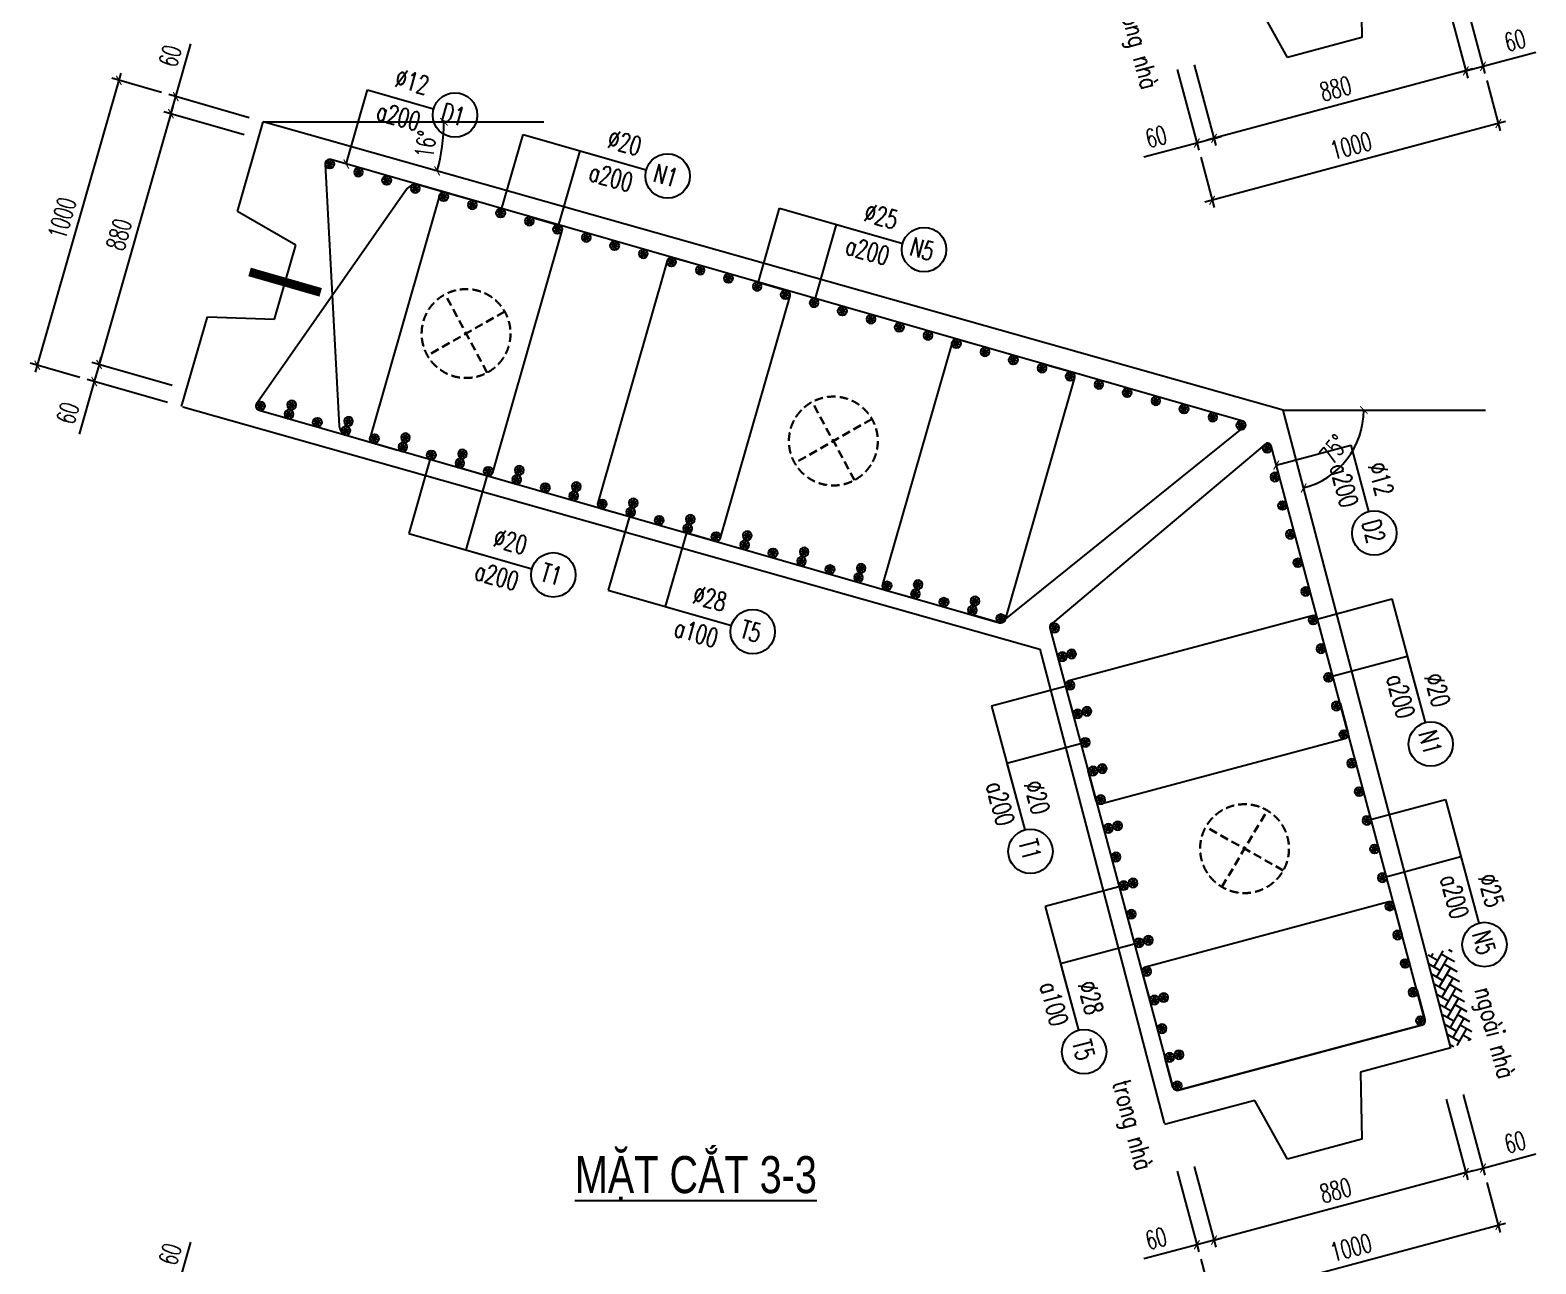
# Model space of a CAD drawing. Header units: millimetres. Extents: x -143483 to 1166745, y -1448440 to -1202244.
# Drawn here: x 711839 to 732170, y -1247561 to -1230906 of the extents above; entities that cross this region are included whole.
import ezdxf
from ezdxf.enums import TextEntityAlignment as Align

# ---------------------------------------------------------------- set-up
doc = ezdxf.new("R2010")
doc.units = ezdxf.units.MM
doc.header["$LTSCALE"] = 30
doc.header["$PDMODE"] = 3
doc.linetypes.add('DASHED', pattern=[19.05, 12.7, -6.35])
doc.layers.get('0').update_dxf_attribs({"lineweight": 9})
doc.layers.get('Defpoints').update_dxf_attribs({"lineweight": 9})
for name, color, linetype in [('ccu11-Cotthep', 9, 'Continuous'), ('ccu11-Dim', 8, 'Continuous'), ('ccu11-Hatch', 8, 'Continuous'), ('ccu11-Text', 31, 'Continuous'), ('ccu11-Thay', 7, 'Continuous'), ('ccu11-Thep', 4, 'Continuous'), ('ccu11-Thep doc', 4, 'Continuous'), ('ccu11-Thepdai', 6, 'Continuous'), ('Xref_ST_MBDV Cot vach 30.7.2022$0$Xref_ST_MBDV Cot vach 30.7.2022|Xref_ST_MBDV Cot vach 30.7.2022|Xref_ST_MBDV Cot vach 30.7.2022|Xref_ST_MBDV Cot vach 30.7.2022|ccu12-Thay', 7, 'Continuous')]:
    doc.layers.add(name, color=color, linetype=linetype)
doc.layers.add('ccu11-Khuat', color=9, linetype='DASHED', lineweight=30)
doc.layers.add('Vicom_thep doc', color=1, linetype='Continuous', lineweight=35)
doc.styles.add('ccu11-dim', font='vnsimli.shx', dxfattribs={"width": 0.65, "bigfont": 'bigfont.shx'})
doc.styles.add('ccu11-VnAvH-B', font='VHAVANB.TTF')
doc.styles.add('ccu11-vnsimli', font='vnsimli.shx', dxfattribs={"width": 0.8, "bigfont": 'vns.shx'})
doc.styles.add('ccu11-vnsimple', font='vnsimple.shx', dxfattribs={"bigfont": 'bigfont.shx'})
doc.styles.add('ccu11_simli', font='vnsimli.shx', dxfattribs={"width": 0.8})
doc.dimstyles.new('ccu11-100', dxfattribs={"dimscale": 100, "dimtxt": 2.5, "dimasz": 1, "dimexe": 1, "dimexo": 2, "dimgap": 1, "dimtad": 1, "dimdec": 0, "dimdsep": 46, "dimtxsty": 'ccu11-dim', "dimblk": 'ARCHTICK', "dimcen": -1, "dimdle": 1, "dimclrd": 256, "dimclre": 256, "dimclrt": 3, "dimadec": 0, "dimazin": 2, "dimtfac": 0.1, "dimtdec": 0, "dimtmove": 0, "dimatfit": 1, "dimldrblk": 'ARCHTICK', "dimfxl": 0, "dimtvp": 0.833333, "dimtolj": 1, "dimtzin": 12, "dimarcsym": 0})
doc.dimstyles.new('ccu11-100x4', dxfattribs={"dimscale": 100, "dimtxt": 2.5, "dimasz": 1, "dimexe": 1, "dimexo": 2, "dimgap": 1, "dimtad": 1, "dimdec": 0, "dimlfac": 0.25, "dimdsep": 46, "dimtxsty": 'ccu11-dim', "dimblk": 'ARCHTICK', "dimcen": -1, "dimdle": 1, "dimclrd": 256, "dimclre": 256, "dimclrt": 3, "dimadec": 0, "dimazin": 2, "dimtfac": 0.1, "dimtdec": 0, "dimtmove": 0, "dimatfit": 1, "dimldrblk": 'ARCHTICK', "dimfxl": 0, "dimtvp": 0.833333, "dimtolj": 1, "dimtzin": 12, "dimarcsym": 0})

# ---------------------------------------------------------------- blocks, each defined once
blk = doc.blocks.new('_ARCHTICK')
at = {"color": 0, "linetype": 'ByBlock', "const_width": 0.15}
blk.add_lwpolyline([(-0.5, -0.5), (0.5, 0.5)], dxfattribs=at)
blk = doc.blocks.new('*D3086')
at = {"layer": 'ccu11-Dim', "linetype": 'ByBlock', "lineweight": -2, "ltscale": 30, "transparency": 16777216}
for p, q in [((731190, -1230401), (731482, -1231491)), ((730958, -1230463), (731250, -1231553)), ((731456, -1231394), (732170, -1231203)), ((731224, -1231456), (731127, -1231482)), ((731224, -1231456), (731456, -1231394))]:
    blk.add_line(p, q, dxfattribs=at)
at = {"layer": 'Defpoints', "color": 0, "linetype": 'ByBlock', "ltscale": 30, "transparency": 16777216}
for p in [(731138, -1230208), (730906, -1230270), (731224, -1231456)]:
    blk.add_point(p, dxfattribs=at)
at = {"layer": 'ccu11-Dim', "linetype": 'ByBlock', "lineweight": -2, "ltscale": 30, "transparency": 16777216, "xscale": 100, "yscale": 100, "zscale": 100}
for p, rotation in [((731224, -1231456), 14.99999999563664), ((731456, -1231394), 194.9999999956366)]:
    blk.add_blockref('_ARCHTICK', p, dxfattribs=dict(at, rotation=rotation))
at = {"layer": 'ccu11-Dim', "color": 3, "linetype": 'ByBlock', "ltscale": 30, "transparency": 16777216, "insert": (731888, -1231045), "char_height": 250, "attachment_point": 5, "rotation": 15, "style": 'ccu11-dim'}
blk.add_mtext('\\A1;60', dxfattribs=at)
blk = doc.blocks.new('*D3087')
at = {"layer": 'ccu11-Dim', "linetype": 'ByBlock', "lineweight": -2, "ltscale": 30, "transparency": 16777216}
for p, q in [((730958, -1230463), (731250, -1231553)), ((727558, -1231374), (727850, -1232464)), ((731320, -1231430), (727727, -1232393))]:
    blk.add_line(p, q, dxfattribs=at)
at = {"layer": 'Defpoints', "color": 0, "linetype": 'ByBlock', "ltscale": 30, "transparency": 16777216}
for p in [(730906, -1230270), (727506, -1231181), (727824, -1232367)]:
    blk.add_point(p, dxfattribs=at)
at = {"layer": 'ccu11-Dim', "linetype": 'ByBlock', "lineweight": -2, "ltscale": 30, "transparency": 16777216, "xscale": 100, "yscale": 100, "zscale": 100}
for p, rotation in [((731224, -1231456), 14.99999999563664), ((727824, -1232367), 194.9999999956366)]:
    blk.add_blockref('_ARCHTICK', p, dxfattribs=dict(at, rotation=rotation))
at = {"layer": 'ccu11-Dim', "color": 3, "linetype": 'ByBlock', "ltscale": 30, "transparency": 16777216, "insert": (729466, -1231695), "char_height": 250, "attachment_point": 5, "rotation": 15, "style": 'ccu11-dim'}
blk.add_mtext('\\A1;880', dxfattribs=at)
blk = doc.blocks.new('*D3088')
at = {"layer": 'ccu11-Dim', "linetype": 'ByBlock', "lineweight": -2, "ltscale": 30, "transparency": 16777216}
for p, q in [((727326, -1231436), (727618, -1232526)), ((727558, -1231374), (727850, -1232464)), ((727592, -1232430), (726878, -1232621)), ((727824, -1232367), (727592, -1232430)), ((727824, -1232367), (727920, -1232342))]:
    blk.add_line(p, q, dxfattribs=at)
at = {"layer": 'Defpoints', "color": 0, "linetype": 'ByBlock', "ltscale": 30, "transparency": 16777216}
for p in [(727274, -1231243), (727506, -1231181), (727824, -1232367)]:
    blk.add_point(p, dxfattribs=at)
at = {"layer": 'ccu11-Dim', "linetype": 'ByBlock', "lineweight": -2, "ltscale": 30, "transparency": 16777216, "xscale": 100, "yscale": 100, "zscale": 100}
for p, rotation in [((727592, -1232430), 14.99999999563664), ((727824, -1232367), 194.9999999956366)]:
    blk.add_blockref('_ARCHTICK', p, dxfattribs=dict(at, rotation=rotation))
at = {"layer": 'ccu11-Dim', "color": 3, "linetype": 'ByBlock', "ltscale": 30, "transparency": 16777216, "insert": (727043, -1232344), "char_height": 250, "attachment_point": 5, "rotation": 15, "style": 'ccu11-dim'}
blk.add_mtext('\\A1;60', dxfattribs=at)
blk = doc.blocks.new('*D3045')
at = {"layer": 'ccu11-Dim', "linetype": 'ByBlock', "lineweight": -2, "ltscale": 30, "transparency": 16777216}
for p, q in [((731507, -1231587), (731689, -1232264)), ((731759, -1232141), (727702, -1233228)), ((727644, -1232623), (727825, -1233299))]:
    blk.add_line(p, q, dxfattribs=at)
at = {"layer": 'Defpoints', "color": 0, "linetype": 'ByBlock', "ltscale": 30, "transparency": 16777216}
for p in [(731456, -1231394), (727592, -1232430), (727799, -1233202)]:
    blk.add_point(p, dxfattribs=at)
at = {"layer": 'ccu11-Dim', "linetype": 'ByBlock', "lineweight": -2, "ltscale": 30, "transparency": 16777216, "xscale": 100, "yscale": 100, "zscale": 100}
for p, rotation in [((731663, -1232167), 14.99999999563664), ((727799, -1233202), 194.9999999956366)]:
    blk.add_blockref('_ARCHTICK', p, dxfattribs=dict(at, rotation=rotation))
at = {"layer": 'ccu11-Dim', "color": 3, "linetype": 'ByBlock', "ltscale": 30, "transparency": 16777216, "insert": (729673, -1232467), "char_height": 250, "attachment_point": 5, "rotation": 15, "style": 'ccu11-dim'}
blk.add_mtext('\\A1;1000', dxfattribs=at)
blk = doc.blocks.new('*D3046')
at = {"layer": 'ccu11-Dim', "lineweight": -2, "transparency": 16777216}
blk.add_arc((714987, -1232143), 2439, 344.2212, 360, dxfattribs=at)
at = {"layer": 'Defpoints', "color": 0, "transparency": 16777216}
for p in [(714987, -1232143), (714987, -1232143), (718773, -1232143), (717385, -1232588), (728758, -1236034)]:
    blk.add_point(p, dxfattribs=at)
at = {"layer": 'ccu11-Dim', "lineweight": -2, "transparency": 16777216, "xscale": 100, "yscale": 100, "zscale": 100}
for p, rotation in [((717426, -1232143), 89.99999999999912), ((717334, -1232806), 254.2212265879958)]:
    blk.add_blockref('_ARCHTICK', p, dxfattribs=dict(at, rotation=rotation))
at = {"layer": 'ccu11-Dim', "color": 3, "transparency": 16777216, "insert": (717180, -1232447), "char_height": 250, "attachment_point": 5, "rotation": 82.1106, "style": 'ccu11-dim'}
blk.add_mtext('\\A1;16\\M+1818B', dxfattribs=at)
blk = doc.blocks.new('*D3047')
at = {"layer": 'ccu11-Dim', "lineweight": -2, "transparency": 16777216}
blk.add_arc((728758, -1236034), 1088, 284.7218, 360, dxfattribs=at)
at = {"layer": 'Defpoints', "color": 0, "transparency": 16777216}
for p in [(728758, -1236034), (728758, -1236034), (731488, -1236034), (729455, -1236870), (731021, -1244645)]:
    blk.add_point(p, dxfattribs=at)
at = {"layer": 'ccu11-Dim', "lineweight": -2, "transparency": 16777216, "xscale": 100, "yscale": 100, "zscale": 100}
for p, rotation in [((729847, -1236034), 89.9999999999996), ((729035, -1237086), 194.7218464302527)]:
    blk.add_blockref('_ARCHTICK', p, dxfattribs=dict(at, rotation=rotation))
at = {"layer": 'ccu11-Dim', "color": 3, "transparency": 16777216, "insert": (729442, -1236561), "char_height": 250, "attachment_point": 5, "rotation": 52.3609, "style": 'ccu11-dim'}
blk.add_mtext('\\A1;75\\M+1818B', dxfattribs=at)
blk = doc.blocks.new('*D3048')
at = {"layer": 'ccu11-Dim', "linetype": 'ByBlock', "lineweight": -2, "ltscale": 30, "transparency": 16777216}
for p, q in [((713806, -1231804), (714010, -1231093)), ((714795, -1232088), (713710, -1231777)), ((713740, -1232035), (713806, -1231804)), ((714729, -1232318), (713644, -1232007)), ((713740, -1232035), (713713, -1232131))]:
    blk.add_line(p, q, dxfattribs=at)
at = {"layer": 'Defpoints', "color": 0, "linetype": 'ByBlock', "ltscale": 30, "transparency": 16777216}
for p in [(713740, -1232035), (714987, -1232143), (714921, -1232373)]:
    blk.add_point(p, dxfattribs=at)
at = {"layer": 'ccu11-Dim', "linetype": 'ByBlock', "lineweight": -2, "ltscale": 30, "transparency": 16777216, "xscale": 100, "yscale": 100, "zscale": 100}
for p, rotation in [((713806, -1231804), 254.0000000005541), ((713740, -1232035), 74.0000000005541)]:
    blk.add_blockref('_ARCHTICK', p, dxfattribs=dict(at, rotation=rotation))
at = {"layer": 'ccu11-Dim', "color": 3, "linetype": 'ByBlock', "ltscale": 30, "transparency": 16777216, "insert": (713730, -1231254), "char_height": 250, "attachment_point": 5, "rotation": 74, "style": 'ccu11-dim'}
blk.add_mtext('\\A1;60', dxfattribs=at)
blk = doc.blocks.new('*D3049')
at = {"layer": 'ccu11-Dim', "linetype": 'ByBlock', "lineweight": -2, "ltscale": 30, "transparency": 16777216}
for p, q in [((713768, -1231939), (712742, -1235515)), ((714729, -1232318), (713644, -1232007)), ((713759, -1235702), (712674, -1235391))]:
    blk.add_line(p, q, dxfattribs=at)
at = {"layer": 'Defpoints', "color": 0, "linetype": 'ByBlock', "ltscale": 30, "transparency": 16777216}
for p in [(714921, -1232373), (712770, -1235419), (713951, -1235757)]:
    blk.add_point(p, dxfattribs=at)
at = {"layer": 'ccu11-Dim', "linetype": 'ByBlock', "lineweight": -2, "ltscale": 30, "transparency": 16777216, "xscale": 100, "yscale": 100, "zscale": 100}
for p, rotation in [((713740, -1232035), 74.0000000005541), ((712770, -1235419), 254.0000000005541)]:
    blk.add_blockref('_ARCHTICK', p, dxfattribs=dict(at, rotation=rotation))
at = {"layer": 'ccu11-Dim', "color": 3, "linetype": 'ByBlock', "ltscale": 30, "transparency": 16777216, "insert": (713039, -1233665), "char_height": 250, "attachment_point": 5, "rotation": 74, "style": 'ccu11-dim'}
blk.add_mtext('\\A1;880', dxfattribs=at)
blk = doc.blocks.new('*D3050')
at = {"layer": 'ccu11-Dim', "linetype": 'ByBlock', "lineweight": -2, "ltscale": 30, "transparency": 16777216}
for p, q in [((712770, -1235419), (712798, -1235322)), ((713759, -1235702), (712674, -1235391)), ((712770, -1235419), (712704, -1235649)), ((712704, -1235649), (712500, -1236360)), ((713692, -1235933), (712608, -1235622))]:
    blk.add_line(p, q, dxfattribs=at)
at = {"layer": 'Defpoints', "color": 0, "linetype": 'ByBlock', "ltscale": 30, "transparency": 16777216}
for p in [(712770, -1235419), (713951, -1235757), (713885, -1235988)]:
    blk.add_point(p, dxfattribs=at)
at = {"layer": 'ccu11-Dim', "linetype": 'ByBlock', "lineweight": -2, "ltscale": 30, "transparency": 16777216, "xscale": 100, "yscale": 100, "zscale": 100}
for p, rotation in [((712770, -1235419), 254.0000000005541), ((712704, -1235649), 74.0000000005541)]:
    blk.add_blockref('_ARCHTICK', p, dxfattribs=dict(at, rotation=rotation))
at = {"layer": 'ccu11-Dim', "color": 3, "linetype": 'ByBlock', "ltscale": 30, "transparency": 16777216, "insert": (712348, -1236076), "char_height": 250, "attachment_point": 5, "rotation": 74, "style": 'ccu11-dim'}
blk.add_mtext('\\A1;60', dxfattribs=at)
blk = doc.blocks.new('*D3051')
at = {"layer": 'ccu11-Dim', "linetype": 'ByBlock', "lineweight": -2, "ltscale": 30, "transparency": 16777216}
for p, q in [((713065, -1231488), (711907, -1235525)), ((713614, -1231749), (712941, -1231556)), ((712512, -1235594), (711839, -1235401))]:
    blk.add_line(p, q, dxfattribs=at)
at = {"layer": 'Defpoints', "color": 0, "linetype": 'ByBlock', "ltscale": 30, "transparency": 16777216}
for p in [(713806, -1231804), (711935, -1235429), (712704, -1235649)]:
    blk.add_point(p, dxfattribs=at)
at = {"layer": 'ccu11-Dim', "linetype": 'ByBlock', "lineweight": -2, "ltscale": 30, "transparency": 16777216, "xscale": 100, "yscale": 100, "zscale": 100}
for p, rotation in [((713037, -1231584), 74.0000000005541), ((711935, -1235429), 254.0000000005541)]:
    blk.add_blockref('_ARCHTICK', p, dxfattribs=dict(at, rotation=rotation))
at = {"layer": 'ccu11-Dim', "color": 3, "linetype": 'ByBlock', "ltscale": 30, "transparency": 16777216, "insert": (712270, -1233444), "char_height": 250, "attachment_point": 5, "rotation": 74, "style": 'ccu11-dim'}
blk.add_mtext('\\A1;1000', dxfattribs=at)
blk = doc.blocks.new('*D3052')
at = {"layer": 'ccu11-Dim', "linetype": 'ByBlock', "lineweight": -2, "ltscale": 30, "transparency": 16777216}
for p, q in [((731190, -1245274), (731482, -1246364)), ((730958, -1245336), (731250, -1246426)), ((731456, -1246267), (732170, -1246076)), ((731224, -1246329), (731456, -1246267)), ((731224, -1246329), (731127, -1246355))]:
    blk.add_line(p, q, dxfattribs=at)
at = {"layer": 'Defpoints', "color": 0, "linetype": 'ByBlock', "ltscale": 30, "transparency": 16777216}
for p in [(731138, -1245081), (730906, -1245143), (731224, -1246329)]:
    blk.add_point(p, dxfattribs=at)
at = {"layer": 'ccu11-Dim', "linetype": 'ByBlock', "lineweight": -2, "ltscale": 30, "transparency": 16777216, "xscale": 100, "yscale": 100, "zscale": 100}
for p, rotation in [((731224, -1246329), 14.99999999563664), ((731456, -1246267), 194.9999999956366)]:
    blk.add_blockref('_ARCHTICK', p, dxfattribs=dict(at, rotation=rotation))
at = {"layer": 'ccu11-Dim', "color": 3, "linetype": 'ByBlock', "ltscale": 30, "transparency": 16777216, "insert": (731888, -1245918), "char_height": 250, "attachment_point": 5, "rotation": 15, "style": 'ccu11-dim'}
blk.add_mtext('\\A1;60', dxfattribs=at)
blk = doc.blocks.new('*D3053')
at = {"layer": 'ccu11-Dim', "linetype": 'ByBlock', "lineweight": -2, "ltscale": 30, "transparency": 16777216}
for p, q in [((730958, -1245336), (731250, -1246426)), ((727558, -1246247), (727850, -1247337)), ((731320, -1246304), (727727, -1247266))]:
    blk.add_line(p, q, dxfattribs=at)
at = {"layer": 'Defpoints', "color": 0, "linetype": 'ByBlock', "ltscale": 30, "transparency": 16777216}
for p in [(730906, -1245143), (727506, -1246054), (727824, -1247240)]:
    blk.add_point(p, dxfattribs=at)
at = {"layer": 'ccu11-Dim', "linetype": 'ByBlock', "lineweight": -2, "ltscale": 30, "transparency": 16777216, "xscale": 100, "yscale": 100, "zscale": 100}
for p, rotation in [((731224, -1246329), 14.99999999563664), ((727824, -1247240), 194.9999999956366)]:
    blk.add_blockref('_ARCHTICK', p, dxfattribs=dict(at, rotation=rotation))
at = {"layer": 'ccu11-Dim', "color": 3, "linetype": 'ByBlock', "ltscale": 30, "transparency": 16777216, "insert": (729466, -1246568), "char_height": 250, "attachment_point": 5, "rotation": 15, "style": 'ccu11-dim'}
blk.add_mtext('\\A1;880', dxfattribs=at)
blk = doc.blocks.new('*D3054')
at = {"layer": 'ccu11-Dim', "linetype": 'ByBlock', "lineweight": -2, "ltscale": 30, "transparency": 16777216}
for p, q in [((727558, -1246247), (727850, -1247337)), ((727326, -1246309), (727618, -1247399)), ((727592, -1247303), (726878, -1247494)), ((727824, -1247240), (727592, -1247303)), ((727824, -1247240), (727920, -1247215))]:
    blk.add_line(p, q, dxfattribs=at)
at = {"layer": 'Defpoints', "color": 0, "linetype": 'ByBlock', "ltscale": 30, "transparency": 16777216}
for p in [(727506, -1246054), (727274, -1246116), (727824, -1247240)]:
    blk.add_point(p, dxfattribs=at)
at = {"layer": 'ccu11-Dim', "linetype": 'ByBlock', "lineweight": -2, "ltscale": 30, "transparency": 16777216, "xscale": 100, "yscale": 100, "zscale": 100}
for p, rotation in [((727592, -1247303), 14.99999999563664), ((727824, -1247240), 194.9999999956366)]:
    blk.add_blockref('_ARCHTICK', p, dxfattribs=dict(at, rotation=rotation))
at = {"layer": 'ccu11-Dim', "color": 3, "linetype": 'ByBlock', "ltscale": 30, "transparency": 16777216, "insert": (727043, -1247217), "char_height": 250, "attachment_point": 5, "rotation": 15, "style": 'ccu11-dim'}
blk.add_mtext('\\A1;60', dxfattribs=at)
blk = doc.blocks.new('*D3055')
at = {"layer": 'ccu11-Dim', "linetype": 'ByBlock', "lineweight": -2, "ltscale": 30, "transparency": 16777216}
for p, q in [((731507, -1246460), (731689, -1247137)), ((731759, -1247014), (727702, -1248101)), ((727644, -1247496), (727825, -1248172))]:
    blk.add_line(p, q, dxfattribs=at)
at = {"layer": 'Defpoints', "color": 0, "linetype": 'ByBlock', "ltscale": 30, "transparency": 16777216}
for p in [(731456, -1246267), (727592, -1247303), (727799, -1248075)]:
    blk.add_point(p, dxfattribs=at)
at = {"layer": 'ccu11-Dim', "linetype": 'ByBlock', "lineweight": -2, "ltscale": 30, "transparency": 16777216, "xscale": 100, "yscale": 100, "zscale": 100}
for p, rotation in [((731663, -1247040), 14.99999999563664), ((727799, -1248075), 194.9999999956366)]:
    blk.add_blockref('_ARCHTICK', p, dxfattribs=dict(at, rotation=rotation))
at = {"layer": 'ccu11-Dim', "color": 3, "linetype": 'ByBlock', "ltscale": 30, "transparency": 16777216, "insert": (729673, -1247340), "char_height": 250, "attachment_point": 5, "rotation": 15, "style": 'ccu11-dim'}
blk.add_mtext('\\A1;1000', dxfattribs=at)
blk = doc.blocks.new('MCT')
at = {"ltscale": 0.005}
for p, q in [((-0.49, 0), (0.49, 0)), ((0.35, -0.35), (-0.35, 0.35)), ((-0.35, -0.35), (0.35, 0.35)), ((0, -0.49), (0, 0.49))]:
    blk.add_line(p, q, dxfattribs=at)
blk.add_circle((0, 0), 0.492, dxfattribs=at)
blk = doc.blocks.new('*U1539')
at = {"layer": 'ccu11-Thep doc', "xscale": -121.9200000001001, "yscale": 121.9200000001001, "zscale": 121.92, "rotation": 270}
blk.add_blockref('MCT', (0, 0), dxfattribs=at)
blk = doc.blocks.new('*U1540')
at = {"layer": 'ccu11-Thep doc', "color": 0, "linetype": 'ByBlock', "lineweight": -2, "transparency": 16777216}
for p in [(0, 0), (800, 0), (1600, 0), (2400, 0), (3200, 0), (4000, 0), (4800, 0), (5600, 0), (6400, 0), (7200, 0), (8000, 0), (8800, 0), (9600, 0), (10400, 0), (11200, 0), (12000, 0), (12800, 0)]:
    blk.add_blockref('*U1539', p, dxfattribs=at)
blk = doc.blocks.new('SHD')
at = {"layer": 'ccu11-Cotthep'}
blk.add_circle((300, 0), 300, dxfattribs=at)
at = {"layer": 'ccu11-Cotthep', "color": 31, "style": 'ccu11_simli', "width": 0.8}
blk.add_attdef('DK', text='', height=250, dxfattribs=at).set_placement((-101, 65), align=Align.BOTTOM_RIGHT)
blk.add_attdef('KH', text='', height=250, dxfattribs=at).set_placement((300, 0), align=Align.MIDDLE)
blk.add_attdef('KC', text='', height=250, dxfattribs=at).set_placement((-101, -142), align=Align.TOP_RIGHT)
blk = doc.blocks.new('*U1541')
at = {"layer": 'ccu11-Thep doc', "xscale": -121.9200000001001, "yscale": 121.9200000001001, "zscale": 121.92, "rotation": 270}
blk.add_blockref('MCT', (0, 0), dxfattribs=at)
blk = doc.blocks.new('*U1548')
at = {"layer": 'ccu11-Thep doc', "color": 0, "linetype": 'ByBlock', "lineweight": -2, "transparency": 16777216}
for p in [(0, 0), (800, 0), (1600, 0), (2400, 0), (3200, 0), (4000, 0), (4800, 0), (5600, 0), (6400, 0), (7200, 0), (8000, 0), (8800, 0), (9600, 0), (10400, 0)]:
    blk.add_blockref('*U1541', p, dxfattribs=at)
blk = doc.blocks.new('*U1551')
at = {"layer": 'ccu11-Thep doc', "xscale": -121.9200000001001, "yscale": 121.9200000001001, "zscale": 121.92, "rotation": 270}
blk.add_blockref('MCT', (0, 0), dxfattribs=at)
blk = doc.blocks.new('*U1552')
at = {"layer": 'ccu11-Thep doc', "color": 0, "linetype": 'ByBlock', "lineweight": -2, "transparency": 16777216}
for p in [(0, 0), (800, 0), (1600, 0), (2400, 0), (3200, 0), (4000, 0), (4800, 0), (5600, 0), (6400, 0), (7200, 0), (8000, 0)]:
    blk.add_blockref('*U1551', p, dxfattribs=at)
blk = doc.blocks.new('*U1549')
at = {"layer": 'ccu11-Thep doc', "xscale": -121.9200000001001, "yscale": 121.9200000001001, "zscale": 121.92, "rotation": 270}
blk.add_blockref('MCT', (0, 0), dxfattribs=at)
blk = doc.blocks.new('*U1550')
at = {"layer": 'ccu11-Thep doc', "color": 0, "linetype": 'ByBlock', "lineweight": -2, "transparency": 16777216}
for p in [(0, 0), (800, 0), (1600, 0), (2400, 0), (3200, 0), (4000, 0), (4800, 0), (5600, 0), (6400, 0)]:
    blk.add_blockref('*U1549', p, dxfattribs=at)
blk = doc.blocks.new('ccu11_block_thep')
at = {"layer": 'ccu11-Thep', "color": 3}
for p, q in [((-0.4, 0), (0.4, 0)), ((-0.28, 0.28), (0.28, -0.28)), ((0.28, 0.28), (-0.28, -0.28)), ((0, 0.4), (0, -0.4))]:
    blk.add_line(p, q, dxfattribs=at)
at = {"layer": 'ccu11-Thep', "color": 1, "const_width": 0.0667}
blk.add_lwpolyline([(-0.4, 0, 1), (0.4, 0, 1), (-0.4, 0, 1)], format="xyb", dxfattribs=at)
at = {"layer": 'ccu11-Thep', "color": 1}
blk.add_circle((0, 0), 0.4, dxfattribs=at)
blk = doc.blocks.new('*U1542')
at = {"layer": 'Vicom_thep doc', "xscale": -150, "yscale": 150, "zscale": 150, "rotation": 180}
blk.add_blockref('ccu11_block_thep', (0, 0), dxfattribs=at)
blk = doc.blocks.new('*U1543')
at = {"layer": 'ccu11-Thep doc', "color": 0, "linetype": 'ByBlock', "lineweight": -2, "transparency": 16777216}
for p in [(0, 0), (800, 0), (1600, 0), (2400, 0), (3200, 0), (4000, 0), (4800, 0), (5600, 0), (6400, 0), (7200, 0), (8000, 0), (8800, 0), (9600, 0), (10400, 0), (11200, 0), (12000, 0)]:
    blk.add_blockref('*U1542', p, dxfattribs=at)
blk = doc.blocks.new('*U1544')
at = {"layer": 'Vicom_thep doc', "xscale": -150, "yscale": 150, "zscale": 150, "rotation": 180}
blk.add_blockref('ccu11_block_thep', (0, 0), dxfattribs=at)
blk = doc.blocks.new('*U1545')
at = {"layer": 'ccu11-Thep doc', "color": 0, "linetype": 'ByBlock', "lineweight": -2, "transparency": 16777216}
for p in [(0, 0), (800, 0), (1600, 0), (2400, 0), (3200, 0), (4000, 0), (4800, 0), (5600, 0), (6400, 0), (7200, 0), (8000, 0), (8800, 0), (9600, 0)]:
    blk.add_blockref('*U1544', p, dxfattribs=at)
blk = doc.blocks.new('*U1546')
at = {"layer": 'Vicom_thep doc', "xscale": -150, "yscale": 150, "zscale": 150, "rotation": 180}
blk.add_blockref('ccu11_block_thep', (0, 0), dxfattribs=at)
blk = doc.blocks.new('*U1547')
at = {"layer": 'ccu11-Thep doc', "color": 0, "linetype": 'ByBlock', "lineweight": -2, "transparency": 16777216}
for p in [(0, 0), (800, 0), (1600, 0), (2400, 0), (3200, 0), (4000, 0), (4800, 0), (5600, 0), (6400, 0), (7200, 0), (8000, 0), (8800, 0), (9600, 0)]:
    blk.add_blockref('*U1546', p, dxfattribs=at)
blk = doc.blocks.new('*U1301')
at = {"layer": 'Vicom_thep doc', "xscale": -150, "yscale": 150, "zscale": 150, "rotation": 180}
blk.add_blockref('ccu11_block_thep', (0, 0), dxfattribs=at)
blk = doc.blocks.new('*U1302')
at = {"layer": 'ccu11-Thep doc', "color": 0, "linetype": 'ByBlock', "lineweight": -2, "transparency": 16777216}
for p in [(0, 0), (800, 0), (1600, 0), (2400, 0), (3200, 0), (4000, 0), (4800, 0), (5600, 0), (6400, 0), (7200, 0)]:
    blk.add_blockref('*U1301', p, dxfattribs=at)
blk = doc.blocks.new('*U1303')
at = {"layer": 'Vicom_thep doc', "xscale": -150, "yscale": 150, "zscale": 150, "rotation": 180}
blk.add_blockref('ccu11_block_thep', (0, 0), dxfattribs=at)
blk = doc.blocks.new('*U1304')
at = {"layer": 'ccu11-Thep doc', "color": 0, "linetype": 'ByBlock', "lineweight": -2, "transparency": 16777216}
for p in [(0, 0), (800, 0), (1600, 0), (2400, 0), (3200, 0), (4000, 0), (4800, 0), (5600, 0)]:
    blk.add_blockref('*U1303', p, dxfattribs=at)
blk = doc.blocks.new('*U1305')
at = {"layer": 'Vicom_thep doc', "xscale": -150, "yscale": 150, "zscale": 150, "rotation": 180}
blk.add_blockref('ccu11_block_thep', (0, 0), dxfattribs=at)
blk = doc.blocks.new('*U1306')
at = {"layer": 'ccu11-Thep doc', "color": 0, "linetype": 'ByBlock', "lineweight": -2, "transparency": 16777216}
for p in [(0, 0), (800, 0), (1600, 0), (2400, 0), (3200, 0), (4000, 0), (4800, 0), (5600, 0)]:
    blk.add_blockref('*U1305', p, dxfattribs=at)
blk = doc.blocks.new('*D3037')
at = {"layer": 'ccu11-Dim', "linetype": 'ByBlock', "lineweight": -2, "ltscale": 30, "transparency": 16777216}
for p, q in [((713806, -1247979), (714010, -1247268)), ((714795, -1248263), (713710, -1247952)), ((713740, -1248210), (713806, -1247979)), ((714729, -1248493), (713644, -1248182)), ((713740, -1248210), (713713, -1248306))]:
    blk.add_line(p, q, dxfattribs=at)
at = {"layer": 'Defpoints', "color": 0, "linetype": 'ByBlock', "ltscale": 30, "transparency": 16777216}
for p in [(713740, -1248210), (714987, -1248318), (714921, -1248548)]:
    blk.add_point(p, dxfattribs=at)
at = {"layer": 'ccu11-Dim', "linetype": 'ByBlock', "lineweight": -2, "ltscale": 30, "transparency": 16777216, "xscale": 100, "yscale": 100, "zscale": 100}
for p, rotation in [((713806, -1247979), 254.0000000005541), ((713740, -1248210), 74.0000000005541)]:
    blk.add_blockref('_ARCHTICK', p, dxfattribs=dict(at, rotation=rotation))
at = {"layer": 'ccu11-Dim', "color": 3, "linetype": 'ByBlock', "ltscale": 30, "transparency": 16777216, "insert": (713730, -1247429), "char_height": 250, "attachment_point": 5, "rotation": 74, "style": 'ccu11-dim'}
blk.add_mtext('\\A1;60', dxfattribs=at)

msp = doc.modelspace()

# ---------------------------------------------------------------- hatches: boundary and pattern name
at = {"layer": 'ccu11-Hatch', "ltscale": 10}
h = msp.add_hatch(dxfattribs=at)
h.set_pattern_fill('AR-HBONE', color=256, scale=25, angle=195, style=0)
h.set_pattern_definition([(330, (1602382.34, 2367089.89), (36.6025404, -136.6025404), [300, -100]), (240, (1602468.94, 2367039.89), (36.6025404, -136.6025404), [300, -100])])
h.paths.add_polyline_path([(731027.16, -1243305.15), (730686.45, -1243396.45), (731020.94, -1244644.77), (731329.86, -1244517.62)])

# ---------------------------------------------------------------- linework, layer by layer
at = {"layer": 'ccu11-Dim'}
for points in [[(714987.25, -1232142.78), (718773.22, -1232142.78)], [(728758.47, -1236034.13), (731488.1, -1236034.13)]]:
    msp.add_lwpolyline(points, dxfattribs=at)
at = {"layer": 'ccu11-Khuat', "ltscale": 0.3}
for p, q in [((718009.78, -1235530.11), (717440.71, -1234473.62)), ((718246.47, -1234704.67), (717204.02, -1235299.06)), ((722968.71, -1236981.26), (722399.64, -1235924.78)), ((723205.4, -1236155.82), (722162.95, -1236750.21)), ((727930.17, -1242471.57), (728542.66, -1241439.65)), ((728759.61, -1242249.32), (727713.22, -1241661.9))]:
    msp.add_line(p, q, dxfattribs=at)
for centre in [(717725.25, -1235001.86), (722684.17, -1236453.02), (728236.41, -1241955.61)]:
    msp.add_circle(centre, 600, dxfattribs=at)
at = {"layer": 'ccu11-Thay'}
for p, q in [((729803.87, -1230097.83), (729819.06, -1231004.55)), ((728814.5, -1231273.73), (728374.3, -1230480.88)), ((729819.06, -1231004.55), (728814.5, -1231273.73)), ((714639.95, -1233353.97), (714987.25, -1232142.78)), ((715425, -1233807.94), (714639.95, -1233353.97)), ((715138.33, -1234807.65), (715425, -1233807.94)), ((713884.71, -1235987.82), (714232.01, -1234776.63)), ((714232.01, -1234776.63), (715138.33, -1234807.65)), ((731020.94, -1244644.77), (729803.87, -1244970.88)), ((729803.87, -1244970.88), (729819.06, -1245877.61)), ((728374.3, -1245353.93), (727157.23, -1245680.04)), ((728814.5, -1246146.78), (728374.3, -1245353.93)), ((729819.06, -1245877.61), (728814.5, -1246146.78))]:
    msp.add_line(p, q, dxfattribs=at)
at = {"layer": 'ccu11-Thep', "const_width": 120}
msp.add_lwpolyline([(715762.52, -1234445.68), (714801.26, -1234170.04)], dxfattribs=at)
at = {"layer": 'ccu11-Thepdai'}
for points in [[(717755.09, -1233186.11), (717062.54, -1232987.52, 0.23620228), (716929.53, -1233045.87), (714897.87, -1235944.93, 0.5204497), (714929.88, -1236037.85), (724928.47, -1238904.9, 0.41421356), (724990.31, -1238870.62), (728249.63, -1236247.39, 0.41421356), (728215.35, -1236185.54), (715900.13, -1232654.21, 0.5204497), (715823.73, -1232716.05), (716010.42, -1236251.2, 0.23620228), (716092.29, -1236371.17), (716784.85, -1236569.75)], [(717843.34, -1233211.42), (717439.61, -1233095.65, 0.41421356), (717365.39, -1233136.79), (716428.23, -1236405.08, 0.41421356), (716469.36, -1236479.29), (716873.09, -1236595.06)], [(718573.9, -1233420.9), (718977.63, -1233536.67, -0.41421356), (719018.76, -1233610.88), (718081.6, -1236879.17, -0.41421356), (718007.38, -1236920.31), (717603.65, -1236804.54)], [(720919.37, -1234093.46), (720515.64, -1233977.69, 0.41421356), (720441.43, -1234018.83), (719504.26, -1237287.11, 0.41421356), (719545.4, -1237361.33), (719949.13, -1237477.1)], [(721649.93, -1234302.94), (722053.66, -1234418.71, -0.41421356), (722094.8, -1234492.92), (721157.63, -1237761.21, -0.41421356), (721083.42, -1237802.35), (720679.69, -1237686.58)], [(724764.42, -1235196), (724360.69, -1235080.24, 0.41421356), (724286.48, -1235121.37), (723349.31, -1238389.66, 0.41421356), (723390.45, -1238463.88), (723794.18, -1238579.65)], [(725495.01, -1235405.23), (725898.82, -1235520.72, -0.41421356), (725940.01, -1235594.9), (725005.09, -1238863.84, -0.41421356), (724930.91, -1238905.02), (724527.1, -1238789.53)], [(725608.99, -1238974.63), (727270, -1245173.6, 0.41421356), (727343.48, -1245216.03), (730637.29, -1244333.45, 0.41421356), (730672.64, -1244272.22), (728594.94, -1236518.1, 0.41421356), (728533.7, -1236482.75), (725644.34, -1238913.39, 0.41421356), (725608.99, -1238974.63)], [(729329.37, -1239259.06), (729220.67, -1238853.37, 0.41421356), (729147.18, -1238810.94), (725863.04, -1239690.93, 0.41421356), (725820.61, -1239764.41), (725929.31, -1240170.1)], [(729526.08, -1239993.16), (729634.78, -1240398.85, -0.41421356), (729592.35, -1240472.34), (726308.21, -1241352.32, -0.41421356), (726234.72, -1241309.9), (726126.02, -1240904.21)], [(730364.65, -1243122.76), (730255.95, -1242717.07, 0.41421356), (730182.46, -1242674.65), (726898.31, -1243554.63, 0.41421356), (726855.89, -1243628.12), (726964.59, -1244033.81)], [(730561.35, -1243856.87), (730670.06, -1244262.56, -0.41421356), (730627.63, -1244336.04), (727343.48, -1245216.03, -0.41421356), (727270, -1245173.6), (727161.29, -1244767.91)]]:
    msp.add_lwpolyline(points, format="xyb", dxfattribs=at)
at = {"layer": 'Xref_ST_MBDV Cot vach 30.7.2022$0$Xref_ST_MBDV Cot vach 30.7.2022|Xref_ST_MBDV Cot vach 30.7.2022|Xref_ST_MBDV Cot vach 30.7.2022|Xref_ST_MBDV Cot vach 30.7.2022|ccu12-Thay', "ltscale": 10}
for p, q in [((728758.47, -1236034.13), (714987.25, -1232142.78)), ((713899.56, -1235992.05), (725470.76, -1239261.74)), ((731020.94, -1244644.77), (728758.47, -1236034.13)), ((725470.76, -1239261.74), (727152.25, -1245661.27))]:
    msp.add_line(p, q, dxfattribs=at)

# ---------------------------------------------------------------- block references
at = {"layer": 'ccu11-Cotthep'}
ref = msp.add_blockref('SHD', (717287.26, -1231969.68), dxfattribs=dict(at, rotation=344))
ref.add_attrib('KH', 'D1', dxfattribs={"color": 31, "height": 250, "rotation": 344, "style": 'ccu11-vnsimple', "width": 0.7}).set_placement((717551.61, -1232045.48), align=Align.MIDDLE_CENTER)
ref.add_attrib('KC', 'a200', dxfattribs={"color": 31, "height": 250, "rotation": 344, "style": 'ccu11-vnsimple', "width": 0.7}).set_placement((716847.72, -1231947.67), align=Align.TOP_CENTER)
ref.add_attrib('DK', '`12', dxfattribs={"color": 31, "height": 250, "rotation": 344, "style": 'ccu11-vnsimple', "width": 0.7}).set_placement((716941.9, -1231792.63), align=Align.BOTTOM_CENTER)
ref = msp.add_blockref('SHD', (720157.4, -1232792.68), dxfattribs=dict(at, rotation=344))
ref.add_attrib('KH', 'N1', dxfattribs={"color": 31, "height": 250, "rotation": 344, "style": 'ccu11-vnsimple', "width": 0.7}).set_placement((720421.75, -1232868.48), align=Align.MIDDLE_CENTER)
ref.add_attrib('KC', 'a200', dxfattribs={"color": 31, "height": 250, "rotation": 344, "style": 'ccu11-vnsimple', "width": 0.7}).set_placement((719717.86, -1232770.67), align=Align.TOP_CENTER)
ref.add_attrib('DK', '`20', dxfattribs={"color": 31, "height": 250, "rotation": 344, "style": 'ccu11-vnsimple', "width": 0.7}).set_placement((719812.04, -1232615.63), align=Align.BOTTOM_CENTER)
ref = msp.add_blockref('SHD', (723620.63, -1233785.38), dxfattribs=dict(at, rotation=344))
ref.add_attrib('KH', 'N5', dxfattribs={"color": 31, "height": 250, "rotation": 344, "style": 'ccu11-vnsimple', "width": 0.7}).set_placement((723884.97, -1233861.18), align=Align.MIDDLE_CENTER)
ref.add_attrib('KC', 'a200', dxfattribs={"color": 31, "height": 250, "rotation": 344, "style": 'ccu11-vnsimple', "width": 0.7}).set_placement((723181.09, -1233763.37), align=Align.TOP_CENTER)
ref.add_attrib('DK', '`25', dxfattribs={"color": 31, "height": 250, "rotation": 344, "style": 'ccu11-vnsimple', "width": 0.7}).set_placement((723275.27, -1233608.32), align=Align.BOTTOM_CENTER)
ref = msp.add_blockref('SHD', (729909.74, -1237405.38), dxfattribs=dict(at, rotation=285))
ref.add_attrib('KH', 'D2', dxfattribs={"color": 31, "height": 250, "rotation": 285, "style": 'ccu11-vnsimple', "width": 0.7}).set_placement((729980.91, -1237671), align=Align.MIDDLE_CENTER)
ref.add_attrib('KC', 'a200', dxfattribs={"color": 31, "height": 250, "rotation": 285, "style": 'ccu11-vnsimple', "width": 0.7}).set_placement((729702.22, -1237017.28), align=Align.TOP_CENTER)
ref.add_attrib('DK', '`12', dxfattribs={"color": 31, "height": 250, "rotation": 285, "style": 'ccu11-vnsimple', "width": 0.7}).set_placement((729883.63, -1237018.16), align=Align.BOTTOM_CENTER)
ref = msp.add_blockref('SHD', (718614.76, -1238176.75), dxfattribs=dict(at, rotation=344))
ref.add_attrib('KH', 'T1', dxfattribs={"color": 31, "height": 250, "rotation": 344, "style": 'ccu11-vnsimple', "width": 0.7}).set_placement((718879.1, -1238252.55), align=Align.MIDDLE_CENTER)
ref.add_attrib('KC', 'a200', dxfattribs={"color": 31, "height": 250, "rotation": 344, "style": 'ccu11-vnsimple', "width": 0.7}).set_placement((718175.22, -1238154.75), align=Align.TOP_CENTER)
ref.add_attrib('DK', '`20', dxfattribs={"color": 31, "height": 250, "rotation": 344, "style": 'ccu11-vnsimple', "width": 0.7}).set_placement((718269.4, -1237999.7), align=Align.BOTTOM_CENTER)
ref = msp.add_blockref('SHD', (721307.67, -1238943.73), dxfattribs=dict(at, rotation=344))
ref.add_attrib('KH', 'T5', dxfattribs={"color": 31, "height": 250, "rotation": 344, "style": 'ccu11-vnsimple', "width": 0.7}).set_placement((721572.02, -1239019.53), align=Align.MIDDLE_CENTER)
ref.add_attrib('KC', 'a100', dxfattribs={"color": 31, "height": 250, "rotation": 344, "style": 'ccu11-vnsimple', "width": 0.7}).set_placement((720868.13, -1238921.73), align=Align.TOP_CENTER)
ref.add_attrib('DK', '`28', dxfattribs={"color": 31, "height": 250, "rotation": 344, "style": 'ccu11-vnsimple', "width": 0.7}).set_placement((720962.31, -1238766.68), align=Align.BOTTOM_CENTER)
ref = msp.add_blockref('SHD', (730673.08, -1240254.19), dxfattribs=dict(at, rotation=285))
ref.add_attrib('KH', 'N1', dxfattribs={"color": 31, "height": 250, "rotation": 285, "style": 'ccu11-vnsimple', "width": 0.7}).set_placement((730744.25, -1240519.82), align=Align.MIDDLE_CENTER)
ref.add_attrib('KC', 'a200', dxfattribs={"color": 31, "height": 250, "rotation": 285, "style": 'ccu11-vnsimple', "width": 0.7}).set_placement((730465.56, -1239866.1), align=Align.TOP_CENTER)
ref.add_attrib('DK', '`20', dxfattribs={"color": 31, "height": 250, "rotation": 285, "style": 'ccu11-vnsimple', "width": 0.7}).set_placement((730646.97, -1239866.97), align=Align.BOTTOM_CENTER)
ref = msp.add_blockref('SHD', (725268.03, -1241702.47), dxfattribs=dict(at, rotation=285))
ref.add_attrib('KH', 'T1', dxfattribs={"color": 31, "height": 250, "rotation": 285, "style": 'ccu11-vnsimple', "width": 0.7}).set_placement((725339.21, -1241968.1), align=Align.MIDDLE_CENTER)
ref.add_attrib('KC', 'a200', dxfattribs={"color": 31, "height": 250, "rotation": 285, "style": 'ccu11-vnsimple', "width": 0.7}).set_placement((725060.51, -1241314.38), align=Align.TOP_CENTER)
ref.add_attrib('DK', '`20', dxfattribs={"color": 31, "height": 250, "rotation": 285, "style": 'ccu11-vnsimple', "width": 0.7}).set_placement((725241.92, -1241315.25), align=Align.BOTTOM_CENTER)
ref = msp.add_blockref('SHD', (731398.84, -1242960.07), dxfattribs=dict(at, rotation=285))
ref.add_attrib('KH', 'N5', dxfattribs={"color": 31, "height": 250, "rotation": 285, "style": 'ccu11-vnsimple', "width": 0.7}).set_placement((731470.02, -1243225.7), align=Align.MIDDLE_CENTER)
ref.add_attrib('KC', 'a200', dxfattribs={"color": 31, "height": 250, "rotation": 285, "style": 'ccu11-vnsimple', "width": 0.7}).set_placement((731191.33, -1242571.98), align=Align.TOP_CENTER)
ref.add_attrib('DK', '`25', dxfattribs={"color": 31, "height": 250, "rotation": 285, "style": 'ccu11-vnsimple', "width": 0.7}).set_placement((731372.74, -1242572.85), align=Align.BOTTOM_CENTER)
ref = msp.add_blockref('SHD', (725992.72, -1244407.06), dxfattribs=dict(at, rotation=285))
ref.add_attrib('KH', 'T5', dxfattribs={"color": 31, "height": 250, "rotation": 285, "style": 'ccu11-vnsimple', "width": 0.7}).set_placement((726063.9, -1244672.69), align=Align.MIDDLE_CENTER)
ref.add_attrib('KC', 'a100', dxfattribs={"color": 31, "height": 250, "rotation": 285, "style": 'ccu11-vnsimple', "width": 0.7}).set_placement((725785.21, -1244018.97), align=Align.TOP_CENTER)
ref.add_attrib('DK', '`28', dxfattribs={"color": 31, "height": 250, "rotation": 285, "style": 'ccu11-vnsimple', "width": 0.7}).set_placement((725966.61, -1244019.84), align=Align.BOTTOM_CENTER)
at = {"layer": 'ccu11-Thep doc', "xscale": -1}
for name, p, rotation in [('*U1540', (728189.2, -1236240.46), 344), ('*U1548', (724946.13, -1238847.54), 344), ('*U1552', (730612.1, -1244278.09), 285)]:
    msp.add_blockref(name, p, dxfattribs=dict(at, rotation=rotation))
at = {"layer": 'ccu11-Thep doc'}
for name, p, rotation in [('*U1543', (716272.24, -1232822.96), 344), ('*U1547', (715369.38, -1235966.1), 344), ('*U1545', (715333.51, -1236091.17), 344), ('*U1302', (728646.15, -1236938.34), 285), ('*U1550', (727327.95, -1245158.07), 105), ('*U1304', (725775.04, -1239362.51), 285), ('*U1306', (725900.72, -1239328.84), 285)]:
    msp.add_blockref(name, p, dxfattribs=dict(at, rotation=rotation))

# ---------------------------------------------------------------- texts
at = {"layer": 'ccu11-Text', "linetype": 'Continuous', "style": 'ccu11-vnsimli', "width": 0.75}
for s, p in [('bªn trong nhµ', (726609.84, -1230844.58)), ('ngoµi nhµ', (731500.49, -1244472.03)), ('trong nhµ', (726609.84, -1245717.63))]:
    msp.add_text(s, height=250, rotation=285, dxfattribs=at).set_placement(p, align=Align.CENTER)
at = {"layer": 'ccu11-Text', "color": 3, "style": 'ccu11-VnAvH-B', "width": 0.8}
msp.add_text('%%UmÆt c¾t 3-3', height=500, dxfattribs=at).set_placement((720828.16, -1246605.7), align=Align.CENTER)

# ---------------------------------------------------------------- dimensions: what is measured, and where the dimension line sits
at = {"layer": 'ccu11-Dim', "linetype": 'ByBlock', "ltscale": 30}
for base, p1, p2, angle, picture, middle in [((731223.87, -1231456.36), (731137.76, -1230207.7), (730905.94, -1230269.82), 15, '*D3086', (731946.37, -1231262.77)), ((713740.29, -1232034.89), (714987.25, -1232142.78), (714921.1, -1232373.48), 74, '*D3048', (713946.46, -1231315.88)), ((727823.81, -1232367.4), (727274.05, -1231242.98), (727505.88, -1231180.86), 195, '*D3088', (727101.31, -1232560.99)), ((712770.05, -1235418.53), (713884.71, -1235987.82), (713950.86, -1235757.12), 254, '*D3050', (712563.88, -1236137.54)), ((731223.87, -1246329.41), (731137.76, -1245080.75), (730905.94, -1245142.87), 15, '*D3052', (731946.37, -1246135.82)), ((727823.81, -1247240.45), (727274.05, -1246116.03), (727505.88, -1246053.91), 195, '*D3054', (727101.31, -1247434.05)), ((713740.29, -1248209.77), (714987.25, -1248317.66), (714921.1, -1248548.36), 74, '*D3037', (713946.46, -1247490.76))]:
    dim = msp.add_linear_dim(base=base, p1=p1, p2=p2, angle=angle, dimstyle='ccu11-100x4', dxfattribs=at)
    dim.commit()
    dim.dimension.update_dxf_attribs({"geometry": picture, "text_midpoint": middle, "dimtype": 160})
for base, p1, p2, angle, picture, middle in [((727823.81, -1232367.4), (730905.94, -1230269.82), (727505.88, -1231180.86), 15, '*D3087', (729465.6, -1231694.55)), ((712770.05, -1235418.53), (714921.1, -1232373.48), (713950.86, -1235757.12), 74, '*D3049', (713038.89, -1233664.69)), ((727823.81, -1247240.45), (730905.94, -1245142.87), (727505.88, -1246053.91), 15, '*D3053', (729465.6, -1246567.6))]:
    dim = msp.add_linear_dim(base=base, p1=p1, p2=p2, angle=angle, dimstyle='ccu11-100x4', override={"dimtmove": 1}, dxfattribs=at)
    dim.commit()
    dim.dimension.update_dxf_attribs({"geometry": picture, "text_midpoint": middle})
at = {"layer": 'ccu11-Dim'}
for base, line1, line2, picture, middle in [((717385.11, -1232588.02), ((728758.47, -1236034.13), (714987.25, -1232142.78)), ((714987.25, -1232142.78), (718773.22, -1232142.78)), '*D3046', (717180.14, -1232446.65)), ((729455.16, -1236869.9), ((731020.94, -1244644.77), (728758.47, -1236034.13)), ((728758.47, -1236034.13), (731488.1, -1236034.13)), '*D3047', (729441.91, -1236561.19))]:
    dim = msp.add_angular_dim_2l(base=base, line1=line1, line2=line2, dimstyle='ccu11-100', dxfattribs=at)
    dim.commit()
    dim.dimension.update_dxf_attribs({"geometry": picture, "text_midpoint": middle})
at = {"layer": 'ccu11-Dim', "linetype": 'ByBlock', "ltscale": 30}
for base, p1, p2, angle, picture, middle in [((727799.04, -1233202.26), (731455.69, -1231394.24), (727591.99, -1232429.52), 15, '*D3045', (729672.66, -1232467.29)), ((711934.89, -1235428.72), (713806.44, -1231804.18), (712703.9, -1235649.23), 74, '*D3051', (712269.88, -1233444.18)), ((727799.04, -1248075.31), (731455.69, -1246267.29), (727591.99, -1247302.57), 15, '*D3055', (729672.66, -1247340.34))]:
    dim = msp.add_linear_dim(base=base, p1=p1, p2=p2, angle=angle, dimstyle='ccu11-100x4', dxfattribs=at)
    dim.commit()
    dim.dimension.update_dxf_attribs({"geometry": picture, "text_midpoint": middle})

# ---------------------------------------------------------------- leaders
at = {"layer": 'ccu11-Cotthep', "linetype": 'ByBlock', "ltscale": 30}
for points in [[(716107.49, -1232713.67), (716394.25, -1231713.61), (717287.26, -1231969.68)], [(728664.39, -1236777.29), (729669.29, -1236508.03), (729909.74, -1237405.38)]]:
    msp.add_leader(points, dimstyle='ccu11-100x4', dxfattribs=at)
at = {"layer": 'ccu11-Cotthep'}
for points in [[(718192.08, -1233373.83), (718495.38, -1232316.1), (720157.4, -1232792.68)], [(718961.09, -1233594.34), (719264.39, -1232536.61), (720157.4, -1232792.68)], [(721655.31, -1234366.53), (721958.61, -1233308.8), (723620.63, -1233785.38)], [(722424.31, -1234587.04), (722727.61, -1233529.31), (723620.63, -1233785.38)], [(717256.04, -1236642.45), (716952.74, -1237700.18), (718614.76, -1238176.75)], [(718025.05, -1236862.96), (717721.75, -1237920.69), (718614.76, -1238176.75)], [(719948.95, -1237409.42), (719645.65, -1238467.16), (721307.67, -1238943.73)], [(720717.96, -1237629.93), (720414.66, -1238687.67), (721307.67, -1238943.73)], [(729162.71, -1238868.9), (730225.58, -1238584.11), (730673.08, -1240254.19)], [(729369.77, -1239641.64), (730432.63, -1239356.85), (730673.08, -1240254.19)], [(725883.4, -1239747.59), (724820.53, -1240032.38), (725268.03, -1241702.47)], [(726090.45, -1240520.33), (725027.59, -1240805.13), (725268.03, -1241702.47)], [(729888.48, -1241574.78), (730951.35, -1241289.99), (731398.84, -1242960.07)], [(730095.54, -1242347.52), (731158.4, -1242062.73), (731398.84, -1242960.07)], [(726608.09, -1242452.18), (725545.23, -1242736.98), (725992.72, -1244407.06)], [(726815.14, -1243224.92), (725752.28, -1243509.72), (725992.72, -1244407.06)]]:
    msp.add_leader(points, dimstyle='ccu11-100', override={"dimasz": 1.5, "dimgap": 1, "dimtad": 0, "dimldrblk": 'None', "dimfxl": 3, "dimfxlon": 1, "dimtfill": 1, "dimarcsym": 1}, dxfattribs=at)

doc.saveas('drawing.dxf')
